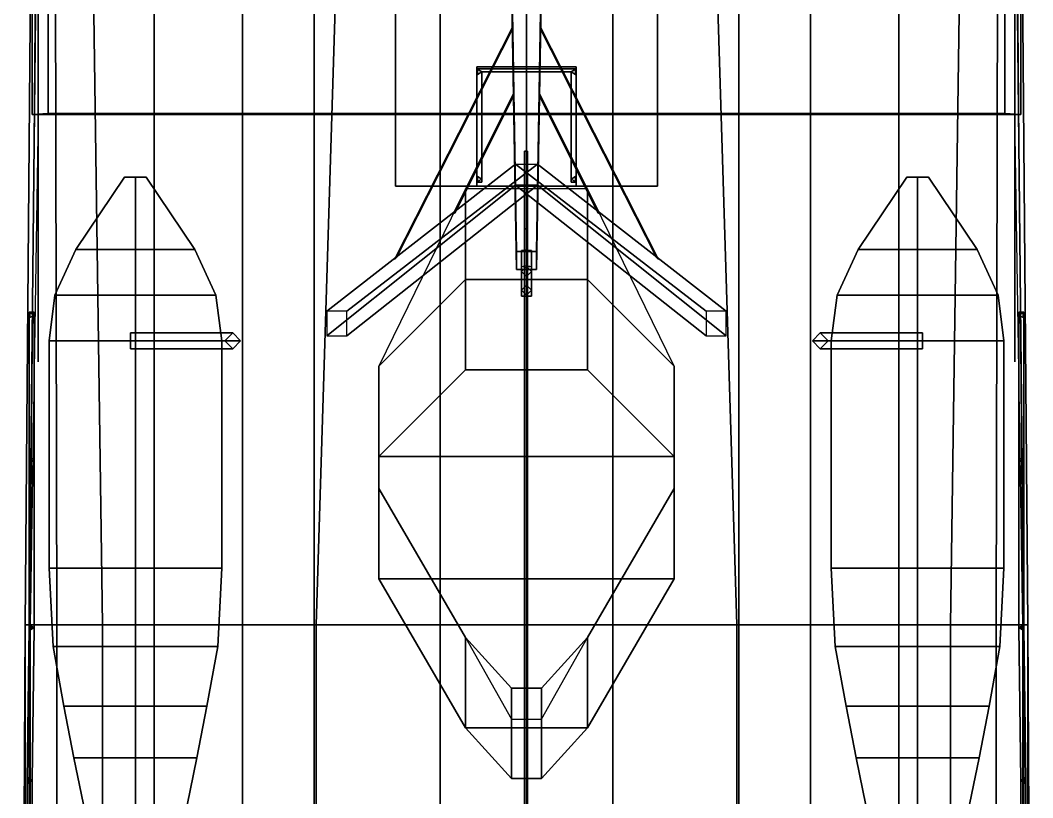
# Model space of a CAD drawing. Header units: millimetres. Extents: x -5 to 5, y -53 to 71.
# Drawn here: x -5.1 to 5.1, y 2.68 to 10.51 of the extents above; entities that cross this region are included whole.
import ezdxf

# ---------------------------------------------------------------- set-up
doc = ezdxf.new("R2010")
doc.units = ezdxf.units.MM
for name, color, linetype in [('boat', 3, 'Continuous'), ('r2', 6, 'Continuous'), ('railings', 6, 'Continuous')]:
    doc.layers.add(name, color=color, linetype=linetype)

msp = doc.modelspace()

# ---------------------------------------------------------------- linework, layer by layer
for points in [[(-4.92, 14.13, 2.83), (-4.97, 14.13, 1.33), (-5.05, 4.42, 1.33), (-5, 4.42, 2.83)], [(-4.97, 14.13, 1.33), (-4.97, 14.13, 0.07), (-5.05, 4.42, -0.8), (-5.05, 4.42, 1.33)], [(-4.97, 14.13, 0.07), (-4.91, 14.13, -0.54), (-5.01, 4.42, -1.13), (-5.05, 4.42, -0.8)], [(-4.91, 14.13, -0.54), (-4.75, 14.13, -1.2), (-4.73, 4.42, -1.77), (-5.01, 4.42, -1.13)], [(-4.98, 14.13, 5.25), (-4.92, 14.13, 4.84), (-4.92, 9.56, 4.84), (-4.98, 9.56, 5.25)], [(-4.82, 14.13, 5.3), (-4.98, 14.13, 5.25), (-4.98, 9.56, 5.25), (-4.82, 9.57, 5.3)], [(-4.92, 14.13, 4.84), (-4.92, 14.13, 2.83), (-4.92, 9.56, 2.83), (-4.92, 9.56, 4.84)], [(-2.14, 14.13, 5.44), (-4.82, 14.13, 5.3), (-4.82, 9.57, 5.3), (-2.14, 9.57, 5.44)], [(-4.75, 14.13, -1.2), (-4.41, 14.13, -1.78), (-4.27, 4.42, -2.2), (-4.73, 4.42, -1.77)], [(-4.41, 14.13, -1.78), (-3.75, 14.13, -2.24), (-3.75, 4.42, -2.44), (-4.27, 4.42, -2.2)], [(-3.75, 14.13, -2.24), (-2.86, 14.13, -2.58), (-2.86, 4.42, -2.7), (-3.75, 4.42, -2.44)], [(-2.86, 14.13, -2.58), (-1.82, 14.13, -2.8), (-2.12, 4.42, -2.82), (-2.86, 4.42, -2.7)], [(0, 14.13, 5.46), (-2.14, 14.13, 5.44), (-2.14, 9.57, 5.44), (0, 9.57, 5.44)], [(-1.82, 14.13, -2.8), (-0.87, 14.13, -2.87), (-0.87, 4.42, -2.9), (-2.12, 4.42, -2.82)], [(0, 4.42, -2.91), (-0.87, 4.42, -2.9), (-0.87, 14.13, -2.87), (0, 14.13, -2.91)], [(0, 14.13, -2.91), (0.87, 14.13, -2.87), (0.87, 4.42, -2.9), (0, 4.42, -2.91)], [(0, 9.57, 5.44), (2.14, 9.57, 5.44), (2.14, 14.13, 5.44), (0, 14.13, 5.46)], [(2.12, 4.42, -2.82), (0.87, 4.42, -2.9), (0.87, 14.13, -2.87), (1.82, 14.13, -2.8)], [(2.86, 4.42, -2.7), (2.12, 4.42, -2.82), (1.82, 14.13, -2.8), (2.86, 14.13, -2.58)], [(2.14, 9.57, 5.44), (4.82, 9.57, 5.3), (4.82, 14.13, 5.3), (2.14, 14.13, 5.44)], [(3.75, 4.42, -2.44), (2.86, 4.42, -2.7), (2.86, 14.13, -2.58), (3.75, 14.13, -2.24)], [(4.27, 4.42, -2.2), (3.75, 4.42, -2.44), (3.75, 14.13, -2.24), (4.41, 14.13, -1.78)], [(4.73, 4.42, -1.77), (4.27, 4.42, -2.2), (4.41, 14.13, -1.78), (4.75, 14.13, -1.2)], [(5.01, 4.42, -1.13), (4.73, 4.42, -1.77), (4.75, 14.13, -1.2), (4.91, 14.13, -0.54)], [(4.82, 9.57, 5.3), (4.98, 9.56, 5.25), (4.98, 14.13, 5.25), (4.82, 14.13, 5.3)], [(5.05, 4.42, -0.8), (5.01, 4.42, -1.13), (4.91, 14.13, -0.54), (4.97, 14.13, 0.07)], [(5, 4.42, 2.83), (5.05, 4.42, 1.33), (4.97, 14.13, 1.33), (4.92, 14.13, 2.83)], [(4.98, 9.56, 5.25), (4.92, 9.56, 4.84), (4.92, 14.13, 4.84), (4.98, 14.13, 5.25)], [(4.92, 9.56, 4.84), (4.92, 9.56, 2.83), (4.92, 14.13, 2.83), (4.92, 14.13, 4.84)], [(5.05, 4.42, 1.33), (5.05, 4.42, -0.8), (4.97, 14.13, 0.07), (4.97, 14.13, 1.33)], [(1.32, 8.84, 7.34), (1.32, 11.13, 7.34), (-1.32, 11.13, 7.34), (-1.32, 8.84, 7.34)], [(-1.32, 8.84, 7.34), (-1.32, 11.13, 7.34), (1.32, 11.13, 7.34), (1.32, 8.84, 7.34)], [(-1.32, 8.84, 8.36), (-1.32, 11.13, 8.36), (-1.32, 11.13, 7.34), (-1.32, 8.84, 7.34)], [(-1.32, 8.84, 7.34), (-1.32, 11.13, 7.34), (-1.32, 11.13, 8.36), (-1.32, 8.84, 8.36)], [(-0.1, 8.18, 25.67), (-0.15, 11.2, 5.44), (-0.15, 10.91, 5.44), (-0.1, 8, 25.67)], [(0.1, 8.18, 25.67), (0.15, 11.2, 5.44), (-0.15, 11.2, 5.44), (-0.1, 8.18, 25.67)], [(0.15, 10.91, 5.44), (0.15, 11.2, 5.44), (0.1, 8.18, 25.67), (0.1, 8, 25.67)], [(1.32, 8.84, 8.36), (1.32, 11.13, 8.36), (1.32, 11.13, 7.34), (1.32, 8.84, 7.34)], [(1.32, 8.84, 7.34), (1.32, 11.13, 7.34), (1.32, 11.13, 8.36), (1.32, 8.84, 8.36)], [(-0.1, 8, 25.67), (-0.15, 10.91, 5.44), (0.15, 10.91, 5.44), (0.1, 8, 25.67)], [(-1.31, 8.12, 8.63), (-0.14, 10.42, 8.87), (-0.14, 10.44, 8.7), (-1.33, 8.1, 8.43)], [(-1.33, 8.1, 8.43), (-0.14, 10.44, 8.7), (-0.14, 10.42, 8.87), (-1.31, 8.12, 8.63)], [(1.33, 8.1, 8.43), (0.14, 10.44, 8.7), (0.14, 10.42, 8.87), (1.31, 8.12, 8.63)], [(1.31, 8.12, 8.63), (0.14, 10.42, 8.87), (0.14, 10.44, 8.7), (1.33, 8.1, 8.43)], [(-1.32, 9.88, 5.44), (-1.32, 10.03, 5.44), (-1.32, 10.03, 7.34), (-1.32, 9.88, 7.34)], [(-1.32, 9.88, 7.34), (-1.32, 10.03, 7.34), (-1.32, 10.03, 5.44), (-1.32, 9.88, 5.44)], [(-0.5, 8.84, 18.69), (-0.5, 10.04, 18.69), (0.5, 10.04, 18.69), (0.5, 8.84, 18.69)], [(0.5, 8.84, 18.69), (0.5, 10.04, 18.69), (-0.5, 10.04, 18.69), (-0.5, 8.84, 18.69)], [(1.32, 9.88, 7.34), (1.32, 10.03, 7.34), (1.32, 10.03, 5.44), (1.32, 9.88, 5.44)], [(1.32, 9.88, 5.44), (1.32, 10.03, 5.44), (1.32, 10.03, 7.34), (1.32, 9.88, 7.34)], [(-0.74, 8.56, 13.26), (-0.13, 9.77, 13.42), (-0.13, 9.75, 13.6), (-0.72, 8.57, 13.44)], [(-0.72, 8.57, 13.44), (-0.13, 9.75, 13.6), (-0.13, 9.77, 13.42), (-0.74, 8.56, 13.26)], [(0.72, 8.57, 13.44), (0.13, 9.75, 13.6), (0.13, 9.77, 13.42), (0.74, 8.56, 13.26)], [(0.74, 8.56, 13.26), (0.13, 9.77, 13.42), (0.13, 9.75, 13.6), (0.72, 8.57, 13.44)], [(-2.14, 9.56, 2.95), (-4.92, 9.56, 2.83), (-5, 4.42, 2.83), (-2.14, 4.42, 2.95)], [(4.82, 9.57, 5.3), (-4.82, 9.57, 5.3), (-4.98, 9.56, 5.25), (4.98, 9.56, 5.25)], [(4.98, 9.56, 5.25), (-4.98, 9.56, 5.25), (-4.92, 9.56, 4.84), (4.92, 9.56, 4.84)], [(-4.92, 9.56, 4.84), (-4.92, 9.56, 2.83), (-4.92, 7.07, 2.83), (-4.92, 8.61, 3.7)], [(-4.92, 8.61, 3.7), (-4.92, 7.07, 2.83), (-4.92, 9.56, 2.83), (-4.92, 9.56, 4.84)], [(4.92, 9.56, 4.84), (-4.92, 9.56, 4.84), (-4.92, 9.56, 2.83), (4.92, 9.56, 2.83)], [(2.14, 9.57, 5.44), (-2.14, 9.57, 5.44), (-4.82, 9.57, 5.3), (4.82, 9.57, 5.3)], [(0, 9.56, 2.97), (-2.14, 9.56, 2.95), (-2.14, 4.42, 2.95), (0, 4.42, 2.97)], [(0, 4.42, 2.97), (2.14, 4.42, 2.95), (2.14, 9.56, 2.95), (0, 9.56, 2.97)], [(2.14, 4.42, 2.95), (5, 4.42, 2.83), (4.92, 9.56, 2.83), (2.14, 9.56, 2.95)], [(4.92, 8.61, 3.7), (4.92, 7.07, 2.83), (4.92, 9.56, 2.83), (4.92, 9.56, 4.84)], [(4.92, 9.56, 4.84), (4.92, 9.56, 2.83), (4.92, 7.07, 2.83), (4.92, 8.61, 3.7)], [(0.01, -12.79, 7.543), (-0.02, -12.79, 7.56), (-0.02, 9.19, 17.43), (0.01, 9.19, 17.41)], [(-0.02, -12.79, 7.56), (0.01, -12.79, 7.577), (0.01, 9.19, 17.45), (-0.02, 9.19, 17.43)], [(0.01, -12.79, 7.577), (0.01, -12.79, 7.543), (0.01, 9.19, 17.41), (0.01, 9.19, 17.45)], [(0.11, 9.06, 18.69), (-1.81, 7.58, 2.95), (-2.01, 7.58, 2.95), (-0.11, 9.06, 18.69)], [(-0.11, 9.06, 18.69), (-2.01, 7.58, 2.95), (-2.01, 7.33, 2.95), (-0.11, 8.85, 18.69)], [(-1.81, 7.33, 2.95), (-1.81, 7.58, 2.95), (0.11, 9.06, 18.69), (0.11, 8.85, 18.69)], [(-0.11, 9.06, 18.69), (1.81, 7.58, 2.95), (1.81, 7.33, 2.95), (-0.11, 8.85, 18.69)], [(0.11, 9.06, 18.69), (2.01, 7.58, 2.95), (1.81, 7.58, 2.95), (-0.11, 9.06, 18.69)], [(2.01, 7.33, 2.95), (2.01, 7.58, 2.95), (0.11, 9.06, 18.69), (0.11, 8.85, 18.69)], [(-0.11, 8.85, 18.69), (-2.01, 7.33, 2.95), (-1.81, 7.33, 2.95), (0.11, 8.85, 18.69)], [(-1.487, 7.026, 4.96), (-0.616, 7.897, 4.96), (-0.616, 8.81, 2.95), (-1.487, 7.026, 2.95)], [(-1.32, 8.84, 7.34), (1.32, 8.84, 7.34), (1.32, 8.84, 8.36), (-1.32, 8.84, 8.36)], [(-1.32, 8.84, 8.36), (1.32, 8.84, 8.36), (1.32, 8.84, 7.34), (-1.32, 8.84, 7.34)], [(-0.616, 7.897, 4.96), (0.616, 7.897, 4.96), (0.616, 8.81, 2.95), (-0.616, 8.81, 2.95)], [(-0.11, 8.85, 18.69), (1.81, 7.33, 2.95), (2.01, 7.33, 2.95), (0.11, 8.85, 18.69)], [(0.616, 7.897, 4.96), (1.487, 7.026, 4.96), (1.487, 7.026, 2.95), (0.616, 8.81, 2.95)], [(-0.02, -17.75, 10.64), (0.01, -17.75, 10.657), (0.01, 8.41, 24.03), (-0.02, 8.41, 24.01)], [(0.01, -17.75, 10.623), (-0.02, -17.75, 10.64), (-0.02, 8.41, 24.01), (0.01, 8.41, 23.99)], [(0.01, -17.75, 10.657), (0.01, -17.75, 10.623), (0.01, 8.41, 23.99), (0.01, 8.41, 24.03)], [(0.1, 8, 25.67), (0.1, 8.18, 25.67), (-0.1, 8.18, 25.67), (-0.1, 8, 25.67)], [(-0.05, 8.19, 24.35), (0, 8.2, 24.3), (0, 7.73, 24.3), (-0.05, 7.73, 24.35)], [(0, 8.19, 24.4), (-0.05, 8.19, 24.35), (-0.05, 7.73, 24.35), (0, 7.73, 24.4)], [(0, 7.35, 25.68), (0, 8.22, 25.75), (0, 8.04, 27.18), (0, 7.18, 27.08)], [(0, 7.18, 27.08), (0, 8.04, 27.18), (0, 8.22, 25.75), (0, 7.35, 25.68)], [(0, 8.2, 24.3), (0.05, 8.19, 24.35), (0.05, 7.73, 24.35), (0, 7.73, 24.3)], [(0.05, 8.19, 24.35), (0, 8.19, 24.4), (0, 7.73, 24.4), (0.05, 7.73, 24.35)], [(-0.05, 8.03, 25.51), (0, 8.04, 25.46), (0, 7.73, 25.46), (-0.05, 7.73, 25.51)], [(0, 8.03, 24.37), (-0.05, 7.98, 24.37), (-0.05, 7.79, 25.79), (0, 7.84, 25.79)], [(0, 8.02, 25.56), (-0.05, 8.03, 25.51), (-0.05, 7.73, 25.51), (0, 7.73, 25.56)], [(-0.05, 7.98, 24.37), (0, 7.93, 24.37), (0, 7.74, 25.79), (-0.05, 7.79, 25.79)], [(0, 8.04, 25.46), (0.05, 8.03, 25.51), (0.05, 7.73, 25.51), (0, 7.73, 25.46)], [(0.05, 7.98, 24.37), (0, 8.03, 24.37), (0, 7.84, 25.79), (0.05, 7.79, 25.79)], [(0.05, 8.03, 25.51), (0, 8.02, 25.56), (0, 7.73, 25.56), (0.05, 7.73, 25.51)], [(0, 7.93, 24.37), (0.05, 7.98, 24.37), (0.05, 7.79, 25.79), (0, 7.74, 25.79)], [(-1.487, 6.116, 11.43), (-0.616, 6.987, 11.57), (-0.616, 7.897, 4.96), (-1.487, 7.026, 4.96)], [(-0.616, 6.987, 11.57), (0.616, 6.987, 11.57), (0.616, 7.897, 4.96), (-0.616, 7.897, 4.96)], [(0.616, 6.987, 11.57), (1.487, 6.116, 11.43), (1.487, 7.026, 4.96), (0.616, 7.897, 4.96)], [(0, 7.84, 25.79), (-0.05, 7.79, 25.79), (0, 7.74, 25.79), (0.05, 7.79, 25.79)], [(0.05, 7.73, 24.35), (0, 7.73, 24.4), (-0.05, 7.73, 24.35), (0, 7.73, 24.3)], [(0.05, 7.73, 25.51), (0, 7.73, 25.56), (-0.05, 7.73, 25.51), (0, 7.73, 25.46)], [(-3.99, 7.28, 6.24), (-3.99, 7.36, 6.32), (-2.96, 7.36, 6.32), (-3.04, 7.28, 6.24)], [(-3.99, 7.36, 6.32), (-3.99, 7.28, 6.4), (-2.88, 7.28, 6.4), (-2.96, 7.36, 6.32)], [(-3.99, 7.28, 6.24), (-3.99, 7.2, 6.32), (-3.99, 7.28, 6.4), (-3.99, 7.36, 6.32)], [(-2.96, 7.36, 2.83), (-3.04, 7.28, 2.83), (-3.04, 7.28, 6.24), (-2.96, 7.36, 6.32)], [(-2.88, 7.28, 2.83), (-2.96, 7.36, 2.83), (-2.96, 7.36, 6.32), (-2.88, 7.28, 6.4)], [(2.96, 7.36, 2.83), (2.88, 7.28, 2.83), (2.88, 7.28, 6.4), (2.96, 7.36, 6.32)], [(3.99, 7.28, 6.4), (3.99, 7.36, 6.32), (2.96, 7.36, 6.32), (2.88, 7.28, 6.4)], [(3.04, 7.28, 2.83), (2.96, 7.36, 2.83), (2.96, 7.36, 6.32), (3.04, 7.28, 6.24)], [(3.99, 7.36, 6.32), (3.99, 7.28, 6.24), (3.04, 7.28, 6.24), (2.96, 7.36, 6.32)], [(3.99, 7.28, 6.24), (3.99, 7.36, 6.32), (3.99, 7.28, 6.4), (3.99, 7.2, 6.32)], [(-3.99, 7.2, 6.32), (-3.99, 7.28, 6.24), (-3.04, 7.28, 6.24), (-2.96, 7.2, 6.32)], [(-3.99, 7.28, 6.4), (-3.99, 7.2, 6.32), (-2.96, 7.2, 6.32), (-2.88, 7.28, 6.4)], [(-3.04, 7.28, 2.83), (-2.96, 7.2, 2.83), (-2.96, 7.2, 6.32), (-3.04, 7.28, 6.24)], [(-2.96, 7.2, 2.83), (-2.88, 7.28, 2.83), (-2.88, 7.28, 6.4), (-2.96, 7.2, 6.32)], [(2.88, 7.28, 2.83), (2.96, 7.2, 2.83), (2.96, 7.2, 6.32), (2.88, 7.28, 6.4)], [(3.99, 7.2, 6.32), (3.99, 7.28, 6.4), (2.88, 7.28, 6.4), (2.96, 7.2, 6.32)], [(2.96, 7.2, 2.83), (3.04, 7.28, 2.83), (3.04, 7.28, 6.24), (2.96, 7.2, 6.32)], [(3.99, 7.28, 6.24), (3.99, 7.2, 6.32), (2.96, 7.2, 6.32), (3.04, 7.28, 6.24)], [(-1.487, 4.884, 11.22), (-1.487, 6.116, 11.43), (-1.487, 7.026, 4.96), (-1.487, 5.794, 4.96)], [(-1.487, 5.794, 4.96), (-1.487, 7.026, 4.96), (-1.487, 7.026, 2.95), (-1.487, 5.794, 2.95)], [(-1.487, 6.116, 11.43), (1.487, 6.116, 11.43), (0.616, 6.987, 11.57), (-0.616, 6.987, 11.57)], [(1.487, 6.116, 11.43), (1.487, 4.884, 11.22), (1.487, 5.794, 4.96), (1.487, 7.026, 4.96)], [(1.487, 7.026, 4.96), (1.487, 5.794, 4.96), (1.487, 5.794, 2.95), (1.487, 7.026, 2.95)], [(-1.487, 4.884, 11.22), (1.487, 4.884, 11.22), (1.487, 6.116, 11.43), (-1.487, 6.116, 11.43)], [(-0.616, 3.38, 11), (-1.487, 4.884, 11.22), (-1.487, 5.794, 4.96), (-0.616, 4.29, 4.96)], [(-0.616, 4.29, 4.96), (-1.487, 5.794, 4.96), (-1.487, 5.794, 2.95), (-0.616, 4.29, 2.95)], [(1.487, 4.884, 11.22), (0.616, 3.38, 11), (0.616, 4.29, 4.96), (1.487, 5.794, 4.96)], [(1.487, 5.794, 4.96), (0.616, 4.29, 4.96), (0.616, 4.29, 2.95), (1.487, 5.794, 2.95)], [(-0.616, 3.38, 11), (0.616, 3.38, 11), (1.487, 4.884, 11.22), (-1.487, 4.884, 11.22)], [(-5.05, 4.42, 1.33), (-5.05, 4.42, -0.8), (-5.1, -5.33, -0.59), (-5.05, -5.33, 1.33)], [(-5.05, 4.42, -0.8), (-5.01, 4.42, -1.13), (-5.01, -5.33, -1.25), (-5.1, -5.33, -0.59)], [(-5, 4.42, 2.83), (-5.05, 4.42, 1.33), (-5.05, -5.33, 1.33), (-5, -5.33, 2.83)], [(-5.01, 4.42, -1.13), (-4.73, 4.42, -1.77), (-4.73, -5.33, -1.85), (-5.01, -5.33, -1.25)], [(-2.14, 4.42, 2.95), (-5, 4.42, 2.83), (-5, -5.33, 2.83), (-2.14, -5.33, 2.95)], [(-4.73, 4.42, -1.77), (-4.27, 4.42, -2.2), (-4.27, -5.33, -2.24), (-4.73, -5.33, -1.85)], [(-4.27, 4.42, -2.2), (-3.75, 4.42, -2.44), (-3.75, -5.33, -2.48), (-4.27, -5.33, -2.24)], [(-3.75, 4.42, -2.44), (-2.86, 4.42, -2.7), (-2.86, -5.33, -2.74), (-3.75, -5.33, -2.48)], [(-2.86, 4.42, -2.7), (-2.12, 4.42, -2.82), (-2.12, -5.33, -2.85), (-2.86, -5.33, -2.74)], [(0, 4.42, 2.97), (-2.14, 4.42, 2.95), (-2.14, -5.33, 2.95), (0, -5.33, 2.97)], [(-2.12, 4.42, -2.82), (-0.87, 4.42, -2.9), (-0.87, -5.33, -2.95), (-2.12, -5.33, -2.85)], [(0, -5.33, -2.99), (-0.87, -5.33, -2.95), (-0.87, 4.42, -2.9), (0, 4.42, -2.91)], [(0, 4.42, -2.91), (0.87, 4.42, -2.9), (0.87, -5.33, -2.95), (0, -5.33, -2.99)], [(0, -5.33, 2.97), (2.14, -5.33, 2.95), (2.14, 4.42, 2.95), (0, 4.42, 2.97)], [(2.12, -5.33, -2.85), (0.87, -5.33, -2.95), (0.87, 4.42, -2.9), (2.12, 4.42, -2.82)], [(2.86, -5.33, -2.74), (2.12, -5.33, -2.85), (2.12, 4.42, -2.82), (2.86, 4.42, -2.7)], [(2.14, -5.33, 2.95), (5, -5.33, 2.83), (5, 4.42, 2.83), (2.14, 4.42, 2.95)], [(3.75, -5.33, -2.48), (2.86, -5.33, -2.74), (2.86, 4.42, -2.7), (3.75, 4.42, -2.44)], [(4.27, -5.33, -2.24), (3.75, -5.33, -2.48), (3.75, 4.42, -2.44), (4.27, 4.42, -2.2)], [(4.73, -5.33, -1.85), (4.27, -5.33, -2.24), (4.27, 4.42, -2.2), (4.73, 4.42, -1.77)], [(5.01, -5.33, -1.25), (4.73, -5.33, -1.85), (4.73, 4.42, -1.77), (5.01, 4.42, -1.13)], [(5, -5.33, 2.83), (5.05, -5.33, 1.33), (5.05, 4.42, 1.33), (5, 4.42, 2.83)], [(5.1, -5.33, -0.59), (5.01, -5.33, -1.25), (5.01, 4.42, -1.13), (5.05, 4.42, -0.8)], [(5.05, -5.33, 1.33), (5.1, -5.33, -0.59), (5.05, 4.42, -0.8), (5.05, 4.42, 1.33)], [(-0.15, 2.87, 10.92), (-0.616, 3.38, 11), (-0.616, 4.29, 4.96), (-0.15, 3.78, 4.96)], [(-0.15, 3.78, 4.96), (-0.616, 4.29, 4.96), (-0.616, 4.29, 2.95), (-0.15, 3.47, 2.95)], [(0.616, 3.38, 11), (0.15, 2.87, 10.92), (0.15, 3.78, 4.96), (0.616, 4.29, 4.96)], [(0.616, 4.29, 4.96), (0.15, 3.78, 4.96), (0.15, 3.47, 2.95), (0.616, 4.29, 2.95)], [(0.15, 2.87, 10.92), (-0.15, 2.87, 10.92), (-0.15, 3.78, 4.96), (0.15, 3.78, 4.96)], [(0.15, 3.78, 4.96), (-0.15, 3.78, 4.96), (-0.15, 3.47, 2.95), (0.15, 3.47, 2.95)], [(-0.15, 2.87, 10.92), (0.15, 2.87, 10.92), (0.616, 3.38, 11), (-0.616, 3.38, 11)]]:
    msp.add_3dface(points)
at = {"layer": 'boat'}
for points in [[(-4.54, 8.2, 5.3), (-4.05, 8.93, 5.37), (-3.94, 8.93, 5.16), (-3.94, 8.2, 4.15)], [(-3.94, 8.2, 4.15), (-3.94, 8.93, 5.16), (-4.05, 8.93, 5.37), (-4.54, 8.2, 5.3)], [(-3.83, 8.93, 5.37), (-4.05, 8.93, 5.37), (-3.94, 8.93, 5.16)], [(-3.94, 8.93, 5.16), (-3.94, 8.93, 5.16), (-4.05, 8.93, 5.37), (-3.83, 8.93, 5.37)], [(-3.94, 8.2, 4.15), (-3.94, 8.93, 5.16), (-3.83, 8.93, 5.37), (-3.34, 8.2, 5.3)], [(-3.34, 8.2, 5.3), (-3.83, 8.93, 5.37), (-3.94, 8.93, 5.16), (-3.94, 8.2, 4.15)], [(3.94, 8.2, 4.15), (3.94, 8.93, 5.16), (3.83, 8.93, 5.37), (3.34, 8.2, 5.3)], [(3.34, 8.2, 5.3), (3.83, 8.93, 5.37), (3.94, 8.93, 5.16), (3.94, 8.2, 4.15)], [(3.94, 8.93, 5.16), (3.94, 8.93, 5.16), (3.83, 8.93, 5.37), (4.05, 8.93, 5.37)], [(4.05, 8.93, 5.37), (3.83, 8.93, 5.37), (3.94, 8.93, 5.16)], [(4.54, 8.2, 5.3), (4.05, 8.93, 5.37), (3.94, 8.93, 5.16), (3.94, 8.2, 4.15)], [(3.94, 8.2, 4.15), (3.94, 8.93, 5.16), (4.05, 8.93, 5.37), (4.54, 8.2, 5.3)], [(-3.94, 7.74, 4.09), (-3.94, 8.2, 4.15), (-4.54, 8.2, 5.3), (-4.75, 7.74, 5.24)], [(-4.75, 7.74, 5.24), (-4.54, 8.2, 5.3), (-3.94, 8.2, 4.15), (-3.94, 7.74, 4.09)], [(-3.13, 7.74, 5.24), (-3.34, 8.2, 5.3), (-3.94, 8.2, 4.15), (-3.94, 7.74, 4.09)], [(-3.94, 7.74, 4.09), (-3.94, 8.2, 4.15), (-3.34, 8.2, 5.3), (-3.13, 7.74, 5.24)], [(3.13, 7.74, 5.24), (3.34, 8.2, 5.3), (3.94, 8.2, 4.15), (3.94, 7.74, 4.09)], [(3.94, 7.74, 4.09), (3.94, 8.2, 4.15), (3.34, 8.2, 5.3), (3.13, 7.74, 5.24)], [(3.94, 7.74, 4.09), (3.94, 8.2, 4.15), (4.54, 8.2, 5.3), (4.75, 7.74, 5.24)], [(4.75, 7.74, 5.24), (4.54, 8.2, 5.3), (3.94, 8.2, 4.15), (3.94, 7.74, 4.09)], [(-3.94, 7.28, 4.06), (-3.94, 7.74, 4.09), (-4.75, 7.74, 5.24), (-4.81, 7.28, 5.22)], [(-4.81, 7.28, 5.22), (-4.75, 7.74, 5.24), (-3.94, 7.74, 4.09), (-3.94, 7.28, 4.06)], [(-3.07, 7.28, 5.22), (-3.13, 7.74, 5.24), (-3.94, 7.74, 4.09), (-3.94, 7.28, 4.06)], [(-3.94, 7.28, 4.06), (-3.94, 7.74, 4.09), (-3.13, 7.74, 5.24), (-3.07, 7.28, 5.22)], [(3.07, 7.28, 5.22), (3.13, 7.74, 5.24), (3.94, 7.74, 4.09), (3.94, 7.28, 4.06)], [(3.94, 7.28, 4.06), (3.94, 7.74, 4.09), (3.13, 7.74, 5.24), (3.07, 7.28, 5.22)], [(3.94, 7.28, 4.06), (3.94, 7.74, 4.09), (4.75, 7.74, 5.24), (4.81, 7.28, 5.22)], [(4.81, 7.28, 5.22), (4.75, 7.74, 5.24), (3.94, 7.74, 4.09), (3.94, 7.28, 4.06)], [(-4.81, 4.99, 5.14), (-4.81, 7.28, 5.22), (-3.94, 7.28, 4.06), (-3.94, 4.99, 4.13)], [(-3.94, 4.99, 4.13), (-3.94, 7.28, 4.06), (-4.81, 7.28, 5.22), (-4.81, 4.99, 5.14)], [(-3.94, 4.99, 4.13), (-3.94, 7.28, 4.06), (-3.07, 7.28, 5.22), (-3.07, 4.99, 5.14)], [(-3.07, 4.99, 5.14), (-3.07, 7.28, 5.22), (-3.94, 7.28, 4.06), (-3.94, 4.99, 4.13)], [(3.94, 4.99, 4.13), (3.94, 7.28, 4.06), (3.07, 7.28, 5.22), (3.07, 4.99, 5.14)], [(3.07, 4.99, 5.14), (3.07, 7.28, 5.22), (3.94, 7.28, 4.06), (3.94, 4.99, 4.13)], [(4.81, 4.99, 5.14), (4.81, 7.28, 5.22), (3.94, 7.28, 4.06), (3.94, 4.99, 4.13)], [(3.94, 4.99, 4.13), (3.94, 7.28, 4.06), (4.81, 7.28, 5.22), (4.81, 4.99, 5.14)], [(-4.77, 4.2, 5.15), (-4.81, 4.99, 5.14), (-3.94, 4.99, 4.13), (-3.94, 4.2, 4.15)], [(-3.94, 4.2, 4.15), (-3.94, 4.99, 4.13), (-4.81, 4.99, 5.14), (-4.77, 4.2, 5.15)], [(-3.94, 4.2, 4.15), (-3.94, 4.99, 4.13), (-3.07, 4.99, 5.14), (-3.11, 4.2, 5.15)], [(-3.11, 4.2, 5.15), (-3.07, 4.99, 5.14), (-3.94, 4.99, 4.13), (-3.94, 4.2, 4.15)], [(3.94, 4.2, 4.15), (3.94, 4.99, 4.13), (3.07, 4.99, 5.14), (3.11, 4.2, 5.15)], [(3.11, 4.2, 5.15), (3.07, 4.99, 5.14), (3.94, 4.99, 4.13), (3.94, 4.2, 4.15)], [(4.77, 4.2, 5.15), (4.81, 4.99, 5.14), (3.94, 4.99, 4.13), (3.94, 4.2, 4.15)], [(3.94, 4.2, 4.15), (3.94, 4.99, 4.13), (4.81, 4.99, 5.14), (4.77, 4.2, 5.15)], [(-4.66, 3.6, 5.18), (-4.77, 4.2, 5.15), (-3.94, 4.2, 4.15), (-3.94, 3.6, 4.16)], [(-3.94, 3.6, 4.16), (-3.94, 4.2, 4.15), (-4.77, 4.2, 5.15), (-4.66, 3.6, 5.18)], [(-3.94, 3.6, 4.16), (-3.94, 4.2, 4.15), (-3.11, 4.2, 5.15), (-3.22, 3.6, 5.18)], [(-3.22, 3.6, 5.18), (-3.11, 4.2, 5.15), (-3.94, 4.2, 4.15), (-3.94, 3.6, 4.16)], [(3.94, 3.6, 4.16), (3.94, 4.2, 4.15), (3.11, 4.2, 5.15), (3.22, 3.6, 5.18)], [(3.22, 3.6, 5.18), (3.11, 4.2, 5.15), (3.94, 4.2, 4.15), (3.94, 3.6, 4.16)], [(4.66, 3.6, 5.18), (4.77, 4.2, 5.15), (3.94, 4.2, 4.15), (3.94, 3.6, 4.16)], [(3.94, 3.6, 4.16), (3.94, 4.2, 4.15), (4.77, 4.2, 5.15), (4.66, 3.6, 5.18)], [(-4.56, 3.08, 5.21), (-4.66, 3.6, 5.18), (-3.94, 3.6, 4.16), (-3.94, 3.08, 4.31)], [(-3.94, 3.08, 4.31), (-3.94, 3.6, 4.16), (-4.66, 3.6, 5.18), (-4.56, 3.08, 5.21)], [(-3.94, 3.08, 4.31), (-3.94, 3.6, 4.16), (-3.22, 3.6, 5.18), (-3.32, 3.08, 5.21)], [(-3.32, 3.08, 5.21), (-3.22, 3.6, 5.18), (-3.94, 3.6, 4.16), (-3.94, 3.08, 4.31)], [(3.94, 3.08, 4.31), (3.94, 3.6, 4.16), (3.22, 3.6, 5.18), (3.32, 3.08, 5.21)], [(3.32, 3.08, 5.21), (3.22, 3.6, 5.18), (3.94, 3.6, 4.16), (3.94, 3.08, 4.31)], [(4.56, 3.08, 5.21), (4.66, 3.6, 5.18), (3.94, 3.6, 4.16), (3.94, 3.08, 4.31)], [(3.94, 3.08, 4.31), (3.94, 3.6, 4.16), (4.66, 3.6, 5.18), (4.56, 3.08, 5.21)], [(-3.94, 1.96, 4.59), (-3.94, 3.08, 4.31), (-4.56, 3.08, 5.21), (-4.33, 1.96, 5.28)], [(-4.33, 1.96, 5.28), (-4.56, 3.08, 5.21), (-3.94, 3.08, 4.31), (-3.94, 1.96, 4.59)], [(-3.55, 1.96, 5.28), (-3.32, 3.08, 5.21), (-3.94, 3.08, 4.31), (-3.94, 1.96, 4.59)], [(-3.94, 1.96, 4.59), (-3.94, 3.08, 4.31), (-3.32, 3.08, 5.21), (-3.55, 1.96, 5.28)], [(3.55, 1.96, 5.28), (3.32, 3.08, 5.21), (3.94, 3.08, 4.31), (3.94, 1.96, 4.59)], [(3.94, 1.96, 4.59), (3.94, 3.08, 4.31), (3.32, 3.08, 5.21), (3.55, 1.96, 5.28)], [(3.94, 1.96, 4.59), (3.94, 3.08, 4.31), (4.56, 3.08, 5.21), (4.33, 1.96, 5.28)], [(4.33, 1.96, 5.28), (4.56, 3.08, 5.21), (3.94, 3.08, 4.31), (3.94, 1.96, 4.59)]]:
    msp.add_3dface(points, dxfattribs=at)
at = {"layer": 'r2'}
for points in [[(-0.5, 8.88, 19.61), (-0.5, 10.02, 19.61), (-0.45, 9.99, 19.61), (-0.45, 8.88, 19.61)], [(-0.45, 8.88, 19.61), (-0.45, 9.99, 19.61), (-0.5, 10.02, 19.61), (-0.5, 8.88, 19.61)], [(-0.495, 10.016, 18.69), (-0.45, 9.99, 18.69), (-0.45, 9.99, 19.61), (-0.495, 10.016, 19.61)], [(-0.495, 9.964, 18.69), (-0.495, 10.016, 18.69), (-0.495, 10.016, 19.61), (-0.495, 9.964, 19.61)], [(-0.45, 9.99, 18.69), (-0.495, 9.964, 18.69), (-0.495, 9.964, 19.61), (-0.45, 9.99, 19.61)], [(-0.495, 8.884, 18.69), (-0.495, 8.936, 18.69), (-0.495, 8.936, 19.61), (-0.495, 8.884, 19.61)], [(-0.495, 8.936, 18.69), (-0.45, 8.91, 18.69), (-0.45, 8.91, 19.61), (-0.495, 8.936, 19.61)], [(-0.45, 8.91, 18.69), (-0.495, 8.884, 18.69), (-0.495, 8.884, 19.61), (-0.45, 8.91, 19.61)], [(-5.01, 4.39, 3.75), (-5.01, 7.57, 3.75), (-4.96, 7.57, 3.75), (-4.96, 4.39, 3.75)], [(-4.96, 4.39, 3.75), (-4.96, 7.57, 3.75), (-5.01, 7.57, 3.75), (-5.01, 4.39, 3.75)], [(-5.005, 7.566, 2.83), (-4.96, 7.54, 2.83), (-4.96, 7.54, 3.75), (-5.005, 7.566, 3.75)], [(-5.005, 7.514, 2.83), (-5.005, 7.566, 2.83), (-5.005, 7.566, 3.75), (-5.005, 7.514, 3.75)], [(-4.96, 7.54, 2.83), (-5.005, 7.514, 2.83), (-5.005, 7.514, 3.75), (-4.96, 7.54, 3.75)], [(-5.005, 6.054, 2.83), (-5.005, 6.106, 2.83), (-5.005, 6.106, 3.75), (-5.005, 6.054, 3.75)], [(-5.005, 6.106, 2.83), (-4.96, 6.08, 2.83), (-4.96, 6.08, 3.75), (-5.005, 6.106, 3.75)], [(-4.96, 6.08, 2.83), (-5.005, 6.054, 2.83), (-5.005, 6.054, 3.75), (-4.96, 6.08, 3.75)], [(-5.03, 2.85, 3.75), (-5.01, 4.39, 3.75), (-4.96, 4.39, 3.75), (-4.98, 2.85, 3.75)], [(-4.98, 2.85, 3.75), (-4.96, 4.39, 3.75), (-5.01, 4.39, 3.75), (-5.03, 2.85, 3.75)], [(-5.005, 4.416, 2.83), (-4.96, 4.39, 2.83), (-4.96, 4.39, 3.75), (-5.005, 4.416, 3.75)], [(-5.005, 4.364, 2.83), (-5.005, 4.416, 2.83), (-5.005, 4.416, 3.75), (-5.005, 4.364, 3.75)], [(-4.96, 4.39, 2.83), (-5.005, 4.364, 2.83), (-5.005, 4.364, 3.75), (-4.96, 4.39, 3.75)], [(-5.025, 2.824, 2.83), (-5.025, 2.876, 2.83), (-5.025, 2.876, 3.75), (-5.025, 2.824, 3.75)], [(-5.025, 2.876, 2.83), (-4.98, 2.85, 2.83), (-4.98, 2.85, 3.75), (-5.025, 2.876, 3.75)], [(-5.05, -5.25, 3.75), (-5.03, 2.85, 3.75), (-4.98, 2.85, 3.75), (-5, -5.25, 3.75)], [(-5, -5.25, 3.75), (-4.98, 2.85, 3.75), (-5.03, 2.85, 3.75), (-5.05, -5.25, 3.75)], [(-4.98, 2.85, 2.83), (-5.025, 2.824, 2.83), (-5.025, 2.824, 3.75), (-4.98, 2.85, 3.75)]]:
    msp.add_3dface(points, dxfattribs=at)
at = {"layer": 'railings'}
for points in [[(0.5, 10.02, 19.61), (-0.5, 10.02, 19.61), (-0.45, 9.99, 19.61), (0.45, 9.99, 19.61)], [(0.45, 9.99, 19.61), (-0.45, 9.99, 19.61), (-0.5, 10.02, 19.61), (0.5, 10.02, 19.61)], [(0.45, 8.88, 19.61), (0.45, 9.99, 19.61), (0.5, 10.02, 19.61), (0.5, 8.88, 19.61)], [(0.5, 8.88, 19.61), (0.5, 10.02, 19.61), (0.45, 9.99, 19.61), (0.45, 8.88, 19.61)], [(0.495, 10.016, 18.69), (0.45, 9.99, 18.69), (0.45, 9.99, 19.61), (0.495, 10.016, 19.61)], [(0.495, 9.964, 18.69), (0.495, 10.016, 18.69), (0.495, 10.016, 19.61), (0.495, 9.964, 19.61)], [(0.45, 9.99, 18.69), (0.495, 9.964, 18.69), (0.495, 9.964, 19.61), (0.45, 9.99, 19.61)], [(0.495, 8.936, 18.69), (0.45, 8.91, 18.69), (0.45, 8.91, 19.61), (0.495, 8.936, 19.61)], [(0.45, 8.91, 18.69), (0.495, 8.884, 18.69), (0.495, 8.884, 19.61), (0.45, 8.91, 19.61)], [(0.495, 8.884, 18.69), (0.495, 8.936, 18.69), (0.495, 8.936, 19.61), (0.495, 8.884, 19.61)], [(5.01, 4.39, 3.75), (5.01, 7.57, 3.75), (4.96, 7.57, 3.75), (4.96, 4.39, 3.75)], [(4.96, 4.39, 3.75), (4.96, 7.57, 3.75), (5.01, 7.57, 3.75), (5.01, 4.39, 3.75)], [(5.005, 7.566, 2.83), (4.96, 7.54, 2.83), (4.96, 7.54, 3.75), (5.005, 7.566, 3.75)], [(5.005, 7.514, 2.83), (5.005, 7.566, 2.83), (5.005, 7.566, 3.75), (5.005, 7.514, 3.75)], [(4.96, 7.54, 2.83), (5.005, 7.514, 2.83), (5.005, 7.514, 3.75), (4.96, 7.54, 3.75)], [(5.005, 6.106, 2.83), (4.96, 6.08, 2.83), (4.96, 6.08, 3.75), (5.005, 6.106, 3.75)], [(4.96, 6.08, 2.83), (5.005, 6.054, 2.83), (5.005, 6.054, 3.75), (4.96, 6.08, 3.75)], [(5.005, 6.054, 2.83), (5.005, 6.106, 2.83), (5.005, 6.106, 3.75), (5.005, 6.054, 3.75)], [(5.005, 4.416, 2.83), (4.96, 4.39, 2.83), (4.96, 4.39, 3.75), (5.005, 4.416, 3.75)], [(4.96, 4.39, 2.83), (5.005, 4.364, 2.83), (5.005, 4.364, 3.75), (4.96, 4.39, 3.75)], [(5.03, 2.85, 3.75), (5.01, 4.39, 3.75), (4.96, 4.39, 3.75), (4.98, 2.85, 3.75)], [(4.98, 2.85, 3.75), (4.96, 4.39, 3.75), (5.01, 4.39, 3.75), (5.03, 2.85, 3.75)], [(5.005, 4.364, 2.83), (5.005, 4.416, 2.83), (5.005, 4.416, 3.75), (5.005, 4.364, 3.75)], [(5.025, 2.876, 2.83), (4.98, 2.85, 2.83), (4.98, 2.85, 3.75), (5.025, 2.876, 3.75)], [(5.025, 2.824, 2.83), (5.025, 2.876, 2.83), (5.025, 2.876, 3.75), (5.025, 2.824, 3.75)], [(4.98, 2.85, 2.83), (5.025, 2.824, 2.83), (5.025, 2.824, 3.75), (4.98, 2.85, 3.75)], [(5, -5.25, 3.75), (4.98, 2.85, 3.75), (5.03, 2.85, 3.75), (5.05, -5.25, 3.75)], [(5.05, -5.25, 3.75), (5.03, 2.85, 3.75), (4.98, 2.85, 3.75), (5, -5.25, 3.75)]]:
    msp.add_3dface(points, dxfattribs=at)

doc.saveas('drawing.dxf')
